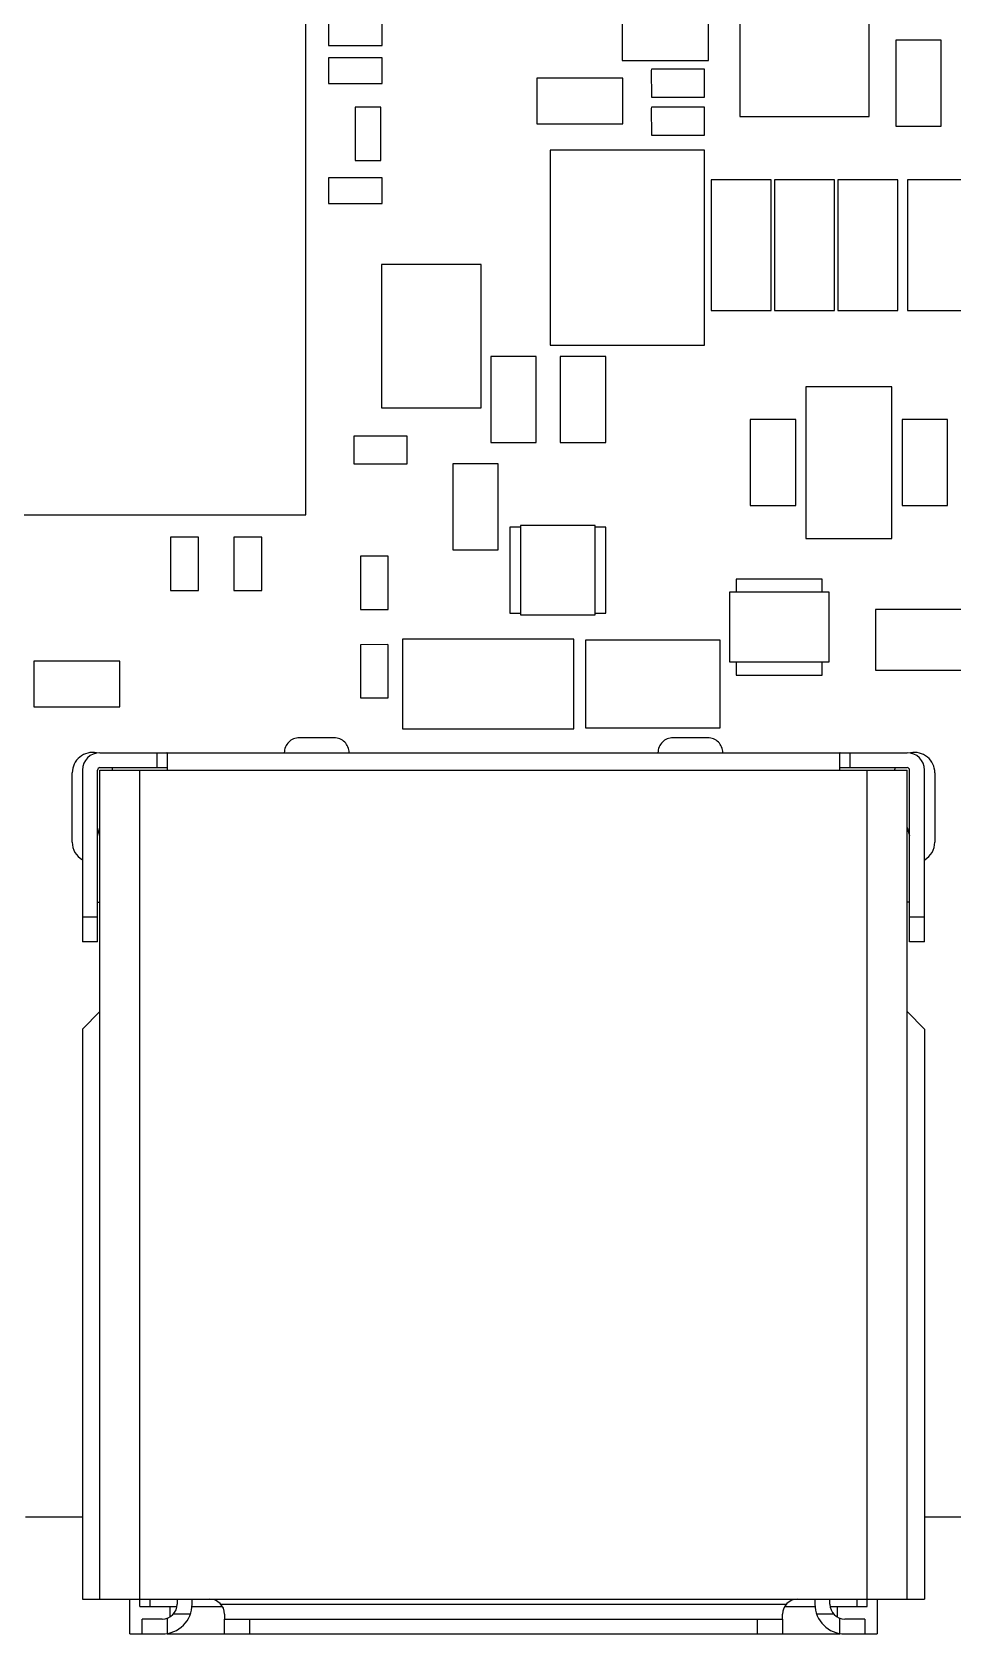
# Model space of a CAD drawing. Header units: millimetres. Extents: x 15 to 418, y 12 to 300.
# Drawn here: x 146.49 to 164.98, y 121.02 to 153.2 of the extents above; entities that cross this region are included whole.
import ezdxf

# ---------------------------------------------------------------- set-up
doc = ezdxf.new("R2010")
doc.units = ezdxf.units.MM
doc.header["$LTSCALE"] = 23.1
doc.layers.get('0').update_dxf_attribs({"linetype": 'CONTINUOUS'})

msp = doc.modelspace()

# ---------------------------------------------------------------- linework, layer by layer
at = {"color": 7, "linetype": 'Continuous'}
for p, q in [((151.99, 143.496), (151.99, 154.996)), ((158.342, 153.539), (158.342, 152.624)), ((160.07, 152.624), (160.07, 153.539)), ((160.7, 153.598), (160.7, 151.498)), ((163.3, 151.498), (163.3, 153.598)), ((152.447, 153.44), (152.447, 152.927)), ((153.519, 152.927), (153.519, 153.44)), ((152.447, 152.927), (153.519, 152.927)), ((164.743, 153.031), (163.829, 153.031)), ((163.829, 153.031), (163.829, 151.304)), ((164.743, 151.304), (164.743, 153.031)), ((153.519, 152.678), (152.447, 152.678)), ((152.447, 152.678), (152.447, 152.165)), ((153.519, 152.165), (153.519, 152.678)), ((158.342, 152.624), (160.07, 152.624)), ((158.355, 152.269), (156.628, 152.269)), ((156.628, 152.269), (156.628, 151.354)), ((158.355, 151.354), (158.355, 152.269)), ((158.925, 152.447), (158.924, 152.424)), ((158.924, 152.424), (158.925, 151.887)), ((159.995, 152.447), (158.925, 152.447)), ((159.995, 151.887), (159.995, 152.447)), ((152.447, 152.165), (153.519, 152.165)), ((158.925, 151.887), (159.995, 151.887)), ((153.494, 151.687), (152.981, 151.687)), ((152.981, 151.687), (152.981, 150.615)), ((153.494, 150.615), (153.494, 151.687)), ((158.925, 151.685), (158.924, 151.662)), ((158.924, 151.662), (158.925, 151.125)), ((159.995, 151.685), (158.925, 151.685)), ((159.995, 151.125), (159.995, 151.685)), ((156.628, 151.354), (158.355, 151.354)), ((160.7, 151.498), (163.3, 151.498)), ((163.829, 151.304), (164.743, 151.304)), ((158.925, 151.125), (159.995, 151.125)), ((152.981, 150.615), (153.494, 150.615)), ((159.993, 150.821), (156.895, 150.821)), ((156.895, 150.821), (156.895, 146.909)), ((159.993, 146.909), (159.993, 150.821)), ((153.519, 150.265), (152.447, 150.265)), ((152.447, 150.265), (152.447, 149.752)), ((153.519, 149.752), (153.519, 150.265)), ((161.333, 150.23), (160.127, 150.23)), ((160.127, 150.23), (160.127, 147.602)), ((161.333, 147.602), (161.333, 150.23)), ((162.603, 150.23), (161.397, 150.23)), ((161.397, 150.23), (161.397, 147.602)), ((162.603, 147.602), (162.603, 150.23)), ((163.873, 150.23), (162.667, 150.23)), ((162.667, 150.23), (162.667, 147.602)), ((163.873, 147.602), (163.873, 150.23)), ((165.27, 150.23), (164.064, 150.23)), ((164.064, 150.23), (164.064, 147.602)), ((152.447, 149.752), (153.519, 149.752)), ((155.507, 148.527), (153.507, 148.527)), ((153.507, 148.527), (153.507, 145.647)), ((155.507, 145.647), (155.507, 148.527)), ((160.127, 147.602), (161.333, 147.602)), ((161.397, 147.602), (162.603, 147.602)), ((162.667, 147.602), (163.873, 147.602)), ((164.064, 147.602), (165.27, 147.602)), ((156.895, 146.909), (159.993, 146.909)), ((156.615, 146.681), (155.701, 146.681)), ((155.701, 146.681), (155.701, 144.954)), ((156.615, 144.954), (156.615, 146.681)), ((158.012, 146.681), (157.098, 146.681)), ((157.098, 146.681), (157.098, 144.954)), ((158.012, 144.954), (158.012, 146.681)), ((163.753, 146.071), (162.025, 146.071)), ((162.025, 146.071), (162.025, 143.023)), ((163.753, 143.023), (163.753, 146.071)), ((153.507, 145.647), (155.507, 145.647)), ((161.822, 145.411), (160.908, 145.411)), ((160.908, 145.411), (160.908, 143.684)), ((161.822, 143.684), (161.822, 145.411)), ((164.87, 145.411), (163.956, 145.411)), ((163.956, 145.411), (163.956, 143.684)), ((164.87, 143.684), (164.87, 145.411)), ((152.956, 145.081), (152.955, 145.058)), ((152.955, 145.058), (152.956, 144.521)), ((154.026, 145.081), (152.956, 145.081)), ((154.026, 144.521), (154.026, 145.081)), ((155.701, 144.954), (156.615, 144.954)), ((157.098, 144.954), (158.012, 144.954)), ((152.956, 144.521), (154.026, 144.521)), ((155.853, 144.522), (154.939, 144.522)), ((154.939, 144.522), (154.939, 142.795)), ((155.853, 142.795), (155.853, 144.522)), ((138.99, 143.496), (151.99, 143.496)), ((160.908, 143.684), (161.822, 143.684)), ((163.956, 143.684), (164.87, 143.684)), ((156.297, 143.252), (156.082, 143.252)), ((156.082, 143.252), (156.082, 141.525)), ((157.797, 143.288), (156.297, 143.288)), ((156.297, 143.288), (156.297, 141.488)), ((157.797, 141.488), (157.797, 143.288)), ((158.012, 143.252), (157.797, 143.252)), ((158.012, 141.525), (158.012, 143.252)), ((149.834, 143.05), (149.274, 143.05)), ((149.274, 143.05), (149.274, 141.98)), ((149.834, 141.98), (149.834, 143.05)), ((151.104, 143.05), (150.544, 143.05)), ((150.544, 143.05), (150.544, 141.98)), ((151.104, 141.98), (151.104, 143.05)), ((162.025, 143.023), (163.753, 143.023)), ((153.644, 142.669), (153.084, 142.669)), ((153.084, 142.669), (153.084, 141.599)), ((153.644, 141.599), (153.644, 142.669)), ((154.939, 142.795), (155.853, 142.795)), ((162.356, 142.21), (160.628, 142.21)), ((160.628, 142.21), (160.628, 141.945)), ((162.356, 141.945), (162.356, 142.21)), ((149.274, 141.98), (149.298, 141.979)), ((149.298, 141.979), (149.834, 141.98)), ((150.544, 141.98), (150.568, 141.979)), ((150.568, 141.979), (151.104, 141.98)), ((162.492, 141.945), (160.492, 141.945)), ((160.492, 141.945), (160.492, 140.545)), ((162.492, 140.545), (162.492, 141.945)), ((153.084, 141.599), (153.108, 141.598)), ((153.108, 141.598), (153.644, 141.599)), ((166.166, 141.601), (163.422, 141.601)), ((163.422, 141.601), (163.422, 140.382)), ((156.082, 141.525), (156.297, 141.525)), ((156.297, 141.488), (157.797, 141.488)), ((157.797, 141.525), (158.012, 141.525)), ((157.37, 141.002), (153.93, 141.002)), ((153.93, 141.002), (153.93, 139.202)), ((157.37, 139.202), (157.37, 141.002)), ((160.304, 140.984), (157.601, 140.984)), ((157.601, 140.984), (157.601, 139.22)), ((160.304, 139.22), (160.304, 140.984)), ((153.621, 140.892), (153.084, 140.891)), ((153.084, 140.891), (153.084, 139.821)), ((153.644, 140.891), (153.621, 140.892)), ((153.644, 139.821), (153.644, 140.891)), ((148.259, 140.559), (146.531, 140.559)), ((146.531, 140.559), (146.531, 139.645)), ((148.259, 139.645), (148.259, 140.559)), ((160.492, 140.545), (162.492, 140.545)), ((160.628, 140.545), (160.628, 140.28)), ((160.628, 140.28), (162.356, 140.28)), ((162.356, 140.28), (162.356, 140.545)), ((163.422, 140.382), (166.166, 140.382)), ((146.531, 139.645), (148.259, 139.645)), ((153.084, 139.821), (153.644, 139.821)), ((153.93, 139.202), (157.37, 139.202)), ((157.601, 139.22), (160.304, 139.22)), ((147.302, 136.923), (147.302, 138.32)), ((164.615, 138.32), (164.615, 136.923)), ((146.366, 123.372), (147.508, 123.372)), ((164.408, 123.372), (167.762, 123.372))]:
    msp.add_line(p, q, dxfattribs=at)
at = {"color": 6, "linetype": 'Continuous'}
for p, q in [((152.558, 139.022), (151.858, 139.022)), ((160.058, 139.022), (159.358, 139.022)), ((147.858, 138.722), (149.202, 138.722)), ((149.008, 138.422), (149.008, 138.722)), ((149.208, 138.722), (162.708, 138.722)), ((149.208, 138.719), (149.208, 138.372)), ((162.708, 138.372), (162.708, 138.719)), ((162.715, 138.722), (164.058, 138.722)), ((162.908, 138.722), (162.908, 138.422)), ((147.508, 138.372), (147.508, 134.922)), ((147.808, 134.922), (147.808, 138.372)), ((147.858, 138.422), (149.202, 138.422)), ((147.858, 138.372), (164.058, 138.372)), ((147.858, 121.722), (147.858, 138.372)), ((148.658, 121.572), (148.658, 138.372)), ((162.715, 138.422), (164.058, 138.422)), ((163.258, 121.572), (163.258, 138.372)), ((164.058, 121.722), (164.058, 138.372)), ((164.108, 134.922), (164.108, 138.372)), ((164.408, 134.922), (164.408, 138.372)), ((147.808, 137.051), (147.858, 137.222)), ((164.058, 137.222), (164.108, 137.051)), ((147.808, 135.722), (147.858, 135.722)), ((164.108, 135.722), (164.058, 135.722)), ((147.508, 135.422), (147.808, 135.422)), ((164.108, 135.422), (164.408, 135.422)), ((147.808, 134.922), (147.508, 134.922)), ((164.408, 134.922), (164.108, 134.922)), ((147.508, 133.172), (147.858, 133.522)), ((164.408, 133.172), (164.058, 133.522)), ((147.508, 133.172), (147.508, 121.722)), ((164.408, 133.172), (164.408, 121.722)), ((147.508, 121.722), (164.408, 121.722)), ((148.458, 121.022), (148.458, 121.722)), ((148.858, 121.722), (148.858, 121.572)), ((149.408, 121.722), (149.408, 121.622)), ((149.708, 121.622), (149.708, 121.722)), ((150.282, 121.622), (161.635, 121.622)), ((162.208, 121.722), (162.208, 121.622)), ((162.508, 121.622), (162.508, 121.722)), ((163.058, 121.572), (163.058, 121.722)), ((163.458, 121.722), (163.458, 121.022)), ((148.658, 121.572), (149.403, 121.572)), ((149.108, 121.322), (148.708, 121.322)), ((148.708, 121.022), (148.708, 121.322)), ((149.208, 121.339), (149.208, 121.031)), ((149.258, 121.572), (149.258, 121.363)), ((149.674, 121.422), (149.332, 121.422)), ((149.706, 121.572), (150.316, 121.572)), ((150.358, 121.422), (150.358, 121.339)), ((150.358, 121.022), (150.358, 121.322)), ((150.368, 121.322), (161.548, 121.322)), ((150.858, 121.322), (150.858, 121.022)), ((161.058, 121.022), (161.058, 121.322)), ((161.558, 121.339), (161.558, 121.422)), ((161.558, 121.322), (161.558, 121.031)), ((161.6, 121.572), (162.211, 121.572)), ((162.585, 121.422), (162.243, 121.422)), ((162.514, 121.572), (163.258, 121.572)), ((162.658, 121.363), (162.658, 121.572)), ((162.708, 121.031), (162.708, 121.339)), ((163.208, 121.322), (162.808, 121.322)), ((163.208, 121.322), (163.208, 121.022)), ((148.458, 121.022), (149.108, 121.022)), ((149.208, 121.022), (150.358, 121.022)), ((149.258, 121.046), (149.258, 121.022)), ((150.368, 121.022), (161.548, 121.022)), ((161.558, 121.022), (162.708, 121.022)), ((162.658, 121.022), (162.658, 121.046)), ((162.808, 121.022), (163.458, 121.022))]:
    msp.add_line(p, q, dxfattribs=at)
for centre, radius, start, end in [((151.858, 138.722), 0.3, 89.9998, 180), ((152.558, 138.722), 0.3, 0, 90.0001), ((159.358, 138.722), 0.3, 89.9998, 180), ((160.058, 138.722), 0.3, 0, 90.0001), ((147.858, 138.372), 0.35, 90, 180), ((164.058, 138.372), 0.35, 0, 90), ((147.858, 138.372), 0.05, 90, 180), ((164.058, 138.372), 0.05, 0, 90), ((149.108, 121.622), 0.6, 270, 360), ((149.108, 121.622), 0.3, 270, 0), ((150.058, 121.422), 0.3, 0, 90), ((161.858, 121.422), 0.3, 90, 180), ((162.808, 121.622), 0.6, 180, 270), ((162.808, 121.622), 0.3, 180, 270)]:
    msp.add_arc(centre, radius, start, end, dxfattribs=at)
at = {"color": 7, "linetype": 'Continuous'}
for centre, start, end in [((147.708, 138.32), 78.2989, 180), ((164.208, 138.32), 0, 101.6885), ((147.708, 138.32), 7.744, 14.9516), ((164.208, 138.32), 165.0484, 172.256), ((147.708, 136.923), 180, 239.9467), ((164.208, 136.923), 300.0888, 360)]:
    msp.add_arc(centre, 0.406, start, end, dxfattribs=at)
at = {"color": 6, "linetype": 'Continuous'}
for points, knots in [([(149.208, 138.719), (149.208, 138.72), (149.206, 138.722), (149.204, 138.722), (149.202, 138.722)], [0, 0, 0, 0, 0.393768, 1, 1, 1, 1]), ([(162.715, 138.722), (162.713, 138.722), (162.71, 138.722), (162.708, 138.72), (162.708, 138.719)], [0, 0, 0, 0, 0.606232, 1, 1, 1, 1]), ([(150.358, 121.339), (150.358, 121.337), (150.359, 121.332), (150.36, 121.327), (150.364, 121.323), (150.367, 121.322), (150.368, 121.322)], [0, 0, 0, 0, 0.337037, 0.591598, 0.793728, 1, 1, 1, 1]), ([(161.548, 121.322), (161.55, 121.322), (161.553, 121.323), (161.556, 121.327), (161.558, 121.332), (161.558, 121.337), (161.558, 121.339)], [0, 0, 0, 0, 0.206272, 0.408403, 0.662963, 1, 1, 1, 1]), ([(150.358, 121.031), (150.358, 121.028), (150.36, 121.023), (150.366, 121.022), (150.368, 121.022)], [0, 0, 0, 0, 0.463469, 1, 1, 1, 1]), ([(161.548, 121.022), (161.551, 121.022), (161.556, 121.023), (161.558, 121.028), (161.558, 121.031)], [0, 0, 0, 0, 0.53656, 1, 1, 1, 1])]:
    msp.add_open_spline(points, degree=3, knots=knots, dxfattribs=at)

doc.saveas('drawing.dxf')
